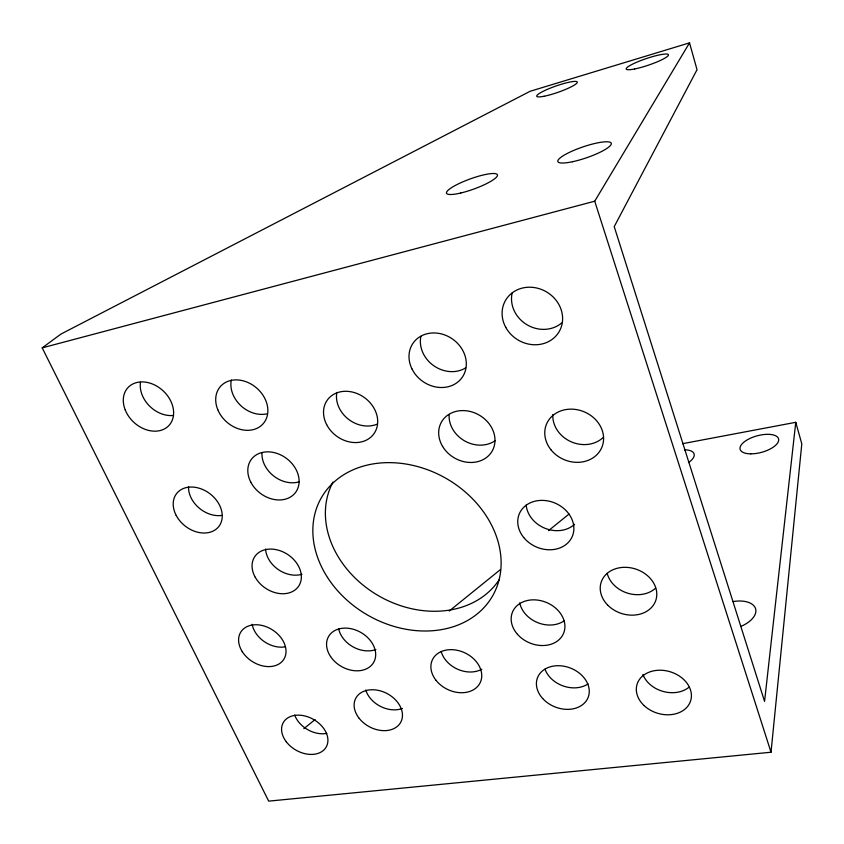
<?xml version="1.0" encoding="UTF-8"?>
<svg xmlns="http://www.w3.org/2000/svg" width="844" height="844" viewBox="0 0 844 844"><rect width="100%" height="100%" fill="white"/><g stroke="black" fill="none" stroke-linecap="round" stroke-linejoin="round"><path stroke-width="1.27" d="M795.765 422.316L764.569 701.417L614.221 226.625L697.038 69.704L689.527 42.865L530.074 91.3L61.021 334.024L42.2 347.865L268.687 801.135L771.015 752.226L801.8 443.87L795.765 422.316L682.585 443.68M42.2 347.865L594.725 201.199L689.527 42.865M303.851 728.678L315.107 719.563M449.24 611.003L500.429 569.573M548.547 530.623L569.025 514.049M594.725 201.199L771.015 752.226M499.131 579.796A96.448 77.806 29.9 0 1 377.743 595.305A96.448 77.806 29.9 0 1 332.99 482.072M285.399 646.799A24.93 18.589 32.7 0 1 252.187 624.317M301.983 574.247A25.869 19.961 34.1 0 1 265.575 549.001M221.75 515.441A26.175 20.119 38.1 0 1 188.518 486.703M173.337 415.459A27.261 21.227 42.9 0 1 140.463 382.332M266.904 413.845A27.694 22.355 40.9 0 1 240.603 405.447A27.694 22.355 40.9 0 1 231.319 380.022M299.145 481.829A26.976 21.522 37.2 0 1 273.772 476.069A26.976 21.522 37.2 0 1 261.967 453.017M326.839 733.383A24.191 17.555 29.7 0 1 294.672 714.984M402.44 708.433A24.94 18.631 27.8 0 1 365.779 690.023M375.897 649.5A25.425 19.391 29.8 0 1 338.623 628.653M481.787 669.239A25.911 20.013 25.5 0 1 441.159 651.441M377.173 424.11A28.074 23.421 36.7 0 1 348.287 419.12A28.074 23.421 36.7 0 1 336.819 392.439M574.585 524.282A28.116 23.505 23.3 0 1 545.161 528.355A28.116 23.505 23.3 0 1 526.192 505.081M603.397 437.297A29.266 25.499 22.8 0 1 570.85 441.655A29.266 25.499 22.8 0 1 552.852 414.478M495.238 440.6A28.506 24.37 30.1 0 1 464.886 441.053A28.506 24.37 30.1 0 1 449.124 414.9M465.666 367.878A29.202 25.468 35.2 0 1 433.742 365.726A29.202 25.468 35.2 0 1 420.882 336.408M561.608 323.03A30.247 27.43 30.6 0 1 526.709 324.581A30.247 27.43 30.6 0 1 512.171 292.91M655.619 588.131A28.116 22.988 18.2 0 1 627.725 593.205A28.116 22.988 18.2 0 1 607.195 573.329M564.182 620.804A27.029 21.617 22.6 0 1 537.66 622.64A27.029 21.617 22.6 0 1 519.725 602.859M588.015 683.904A26.554 20.667 21 0 1 545.002 669.176M688.915 687.29A27.388 21.406 16.6 0 1 663.089 691.436A27.388 21.406 16.6 0 1 642.906 674.451M732.94 601.572A24.529 13.325 -15.5 0 1 755.507 608.503A24.529 13.325 -15.5 0 1 741.19 626.28M684.484 449.831A19.254 8.24 -17.1 0 1 688.482 462.565M750.759 453.85A19.929 8.556 -15.2 0 0 778.664 439.291A19.929 8.556 -15.2 0 0 748.617 439.102A19.929 8.556 -15.2 0 0 750.759 453.85M327.535 577.475A98.695 78.808 29.9 0 0 490.459 599.388A98.695 78.808 29.9 0 0 402.947 463.588A98.695 78.808 29.9 0 0 327.535 577.475M435.852 680.106A26.491 20.235 25.6 0 0 479.624 683.735A26.491 20.235 25.6 0 0 453.471 649.753A26.491 20.235 25.6 0 0 435.852 680.106M517.477 634.319A27.662 21.902 22.7 0 0 563.317 633.918A27.662 21.902 22.7 0 0 533.303 599.841A27.662 21.902 22.7 0 0 517.477 634.319M523.734 537.522A28.802 23.854 23.5 0 0 571.873 537.322A28.802 23.854 23.5 0 0 541.837 500.376A28.802 23.854 23.5 0 0 523.734 537.522M442.636 446.476A29.213 24.75 30.1 0 0 491.398 452.321A29.213 24.75 30.1 0 0 466.479 410.806A29.213 24.75 30.1 0 0 442.636 446.476M326.639 424.606A28.759 23.769 36.5 0 0 373.533 434.291A28.759 23.769 36.5 0 0 351.642 391.901A28.759 23.769 36.5 0 0 326.639 424.606M250.752 482.061A27.599 21.796 37 0 0 295.147 492.97A27.599 21.796 37 0 0 274.49 452.679A27.599 21.796 37 0 0 250.752 482.061M255.236 577.264A26.438 20.172 34 0 0 297.943 587.139A26.438 20.172 34 0 0 276.948 549.824A26.438 20.172 34 0 0 255.236 577.264M330.574 656.548A25.985 19.591 29.8 0 0 373.059 663.363A25.985 19.591 29.8 0 0 349.732 628.474A25.985 19.591 29.8 0 0 330.574 656.548M644.099 705.584A28.031 21.68 16.9 0 0 690.371 701.596A28.031 21.68 16.9 0 0 657.128 670.336A28.031 21.68 16.9 0 0 644.099 705.584M505.788 327.409A31.038 27.947 30.6 0 0 558.201 333.148A31.038 27.947 30.6 0 0 533.06 287.403A31.038 27.947 30.6 0 0 505.788 327.409M125.228 409.941A27.905 21.501 42.6 0 0 168.452 425.998A27.905 21.501 42.6 0 0 151.688 383.714A27.905 21.501 42.6 0 0 125.228 409.941M286.285 741.792A24.698 17.692 29.7 0 0 326.101 747.193A24.698 17.692 29.7 0 0 301.857 715.395A24.698 17.692 29.7 0 0 286.285 741.792M607.596 605A28.791 23.326 18.4 0 0 655.461 601.308A28.791 23.326 18.4 0 0 622.429 567.411A28.791 23.326 18.4 0 0 607.596 605M550.889 449.694A30.004 25.932 23.1 0 0 601.392 448.364A30.004 25.932 23.1 0 0 570.249 409.15A30.004 25.932 23.1 0 0 550.889 449.694M242.249 651.61A25.468 18.758 32.6 0 0 283.299 660.082A25.468 18.758 32.6 0 0 261.387 625.32A25.468 18.758 32.6 0 0 242.249 651.61M176.185 515.41A26.765 20.351 38 0 0 218.68 526.677A26.765 20.351 38 0 0 198.308 487.969A26.765 20.351 38 0 0 176.185 515.41M411.946 368.881A29.941 25.9 35 0 0 461.499 378.323A29.941 25.9 35 0 0 439.524 333.496A29.941 25.9 35 0 0 411.946 368.881M542.671 698.505A27.166 20.91 21.2 0 0 587.719 698.399A27.166 20.91 21.2 0 0 558.116 665.705A27.166 20.91 21.2 0 0 542.671 698.505M359.217 718.392A25.478 18.811 27.9 0 0 400.7 722.327A25.478 18.811 27.9 0 0 374.958 689.864A25.478 18.811 27.9 0 0 359.217 718.392M217.805 409.751A28.358 22.661 40.6 0 0 262.674 424.268A28.358 22.661 40.6 0 0 244.876 381.319A28.358 22.661 40.6 0 0 217.805 409.751M460.761 193.012A27.082 5.38 -19.9 0 0 497.432 174.813A27.082 5.38 -19.9 0 0 457.701 184.214A27.082 5.38 -19.9 0 0 460.761 193.012M572.475 161.732A28.221 5.718 -18.9 0 0 611.299 143.353A28.221 5.718 -18.9 0 0 569.932 152.131A28.221 5.718 -18.9 0 0 572.475 161.732M634.646 68.976A22.292 3.46 -18.7 0 0 668.321 55.419A22.292 3.46 -18.7 0 0 639.024 61.264A22.292 3.46 -18.7 0 0 634.646 68.976M544.106 96.258A21.469 3.313 -19.3 0 0 577.032 82.912A21.469 3.313 -19.3 0 0 549.877 88.303A21.469 3.313 -19.3 0 0 544.106 96.258"/></g></svg>
